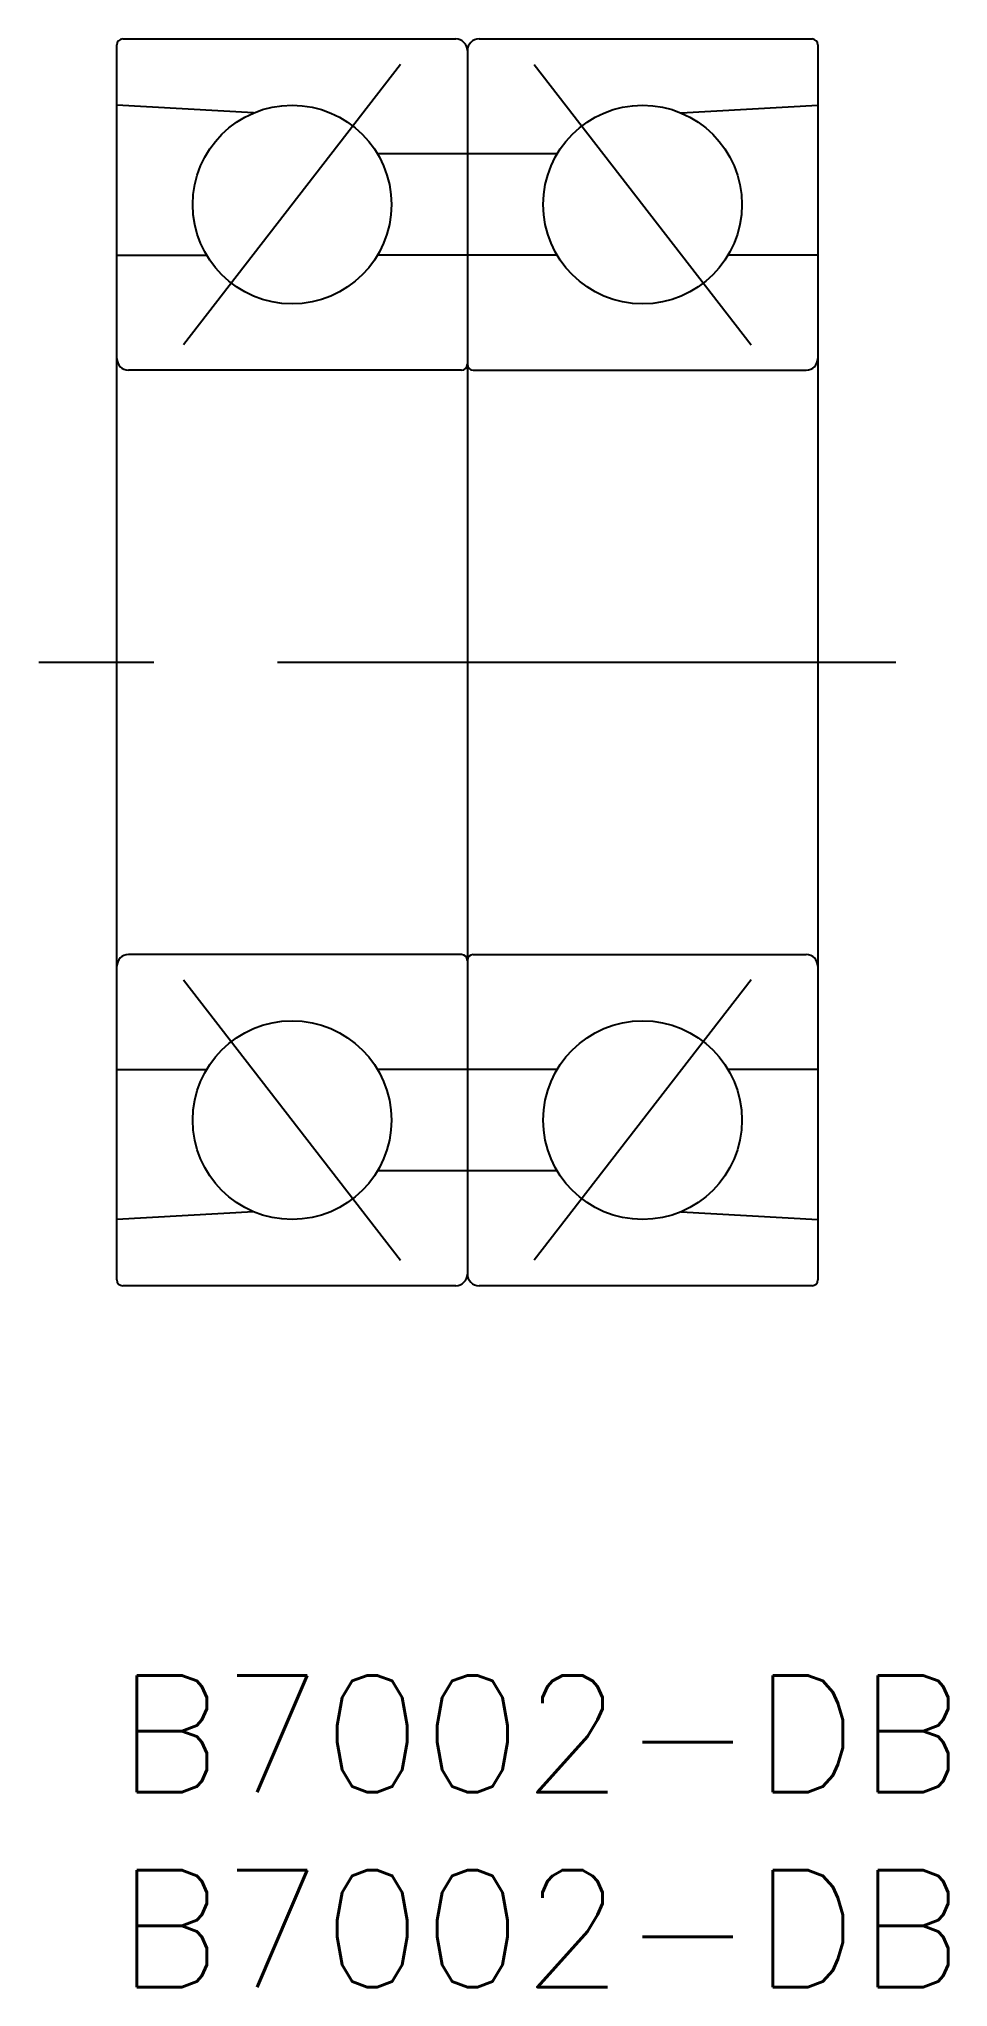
# Model space of a CAD drawing. Extents: x -2 to 21.3, y -8 to 42.
import ezdxf

# ---------------------------------------------------------------- set-up
doc = ezdxf.new("R2010")
doc.units = 0
doc.header["$LTSCALE"] = 0.5
doc.linetypes.add('CENTER', pattern=[50.8, 31.75, -6.35, 6.35, -6.35])
for name, color, linetype in [('MSM_CENTER', 1, 'CENTER'), ('MSM_CONTINUOUS', 7, 'CONTINUOUS'), ('MSM_PART_NUMBER', 7, 'CONTINUOUS')]:
    doc.layers.add(name, color=color, linetype=linetype)
doc.styles.get("Standard").update_dxf_attribs({"font": 'txt.shx', "height": 3, "bigfont": 'bigfont.shx'})

# ---------------------------------------------------------------- blocks, each defined once
blk = doc.blocks.new('*U2')
at = {"layer": 'MSM_PART_NUMBER'}
blk.add_text('B7002-DB', height=3, dxfattribs=at).set_placement((0, -3))
blk = doc.blocks.new('*U3')
at = {"layer": 'MSM_PART_NUMBER'}
blk.add_text('B7002-DB', height=3, dxfattribs=at).set_placement((0, -8))

msp = doc.modelspace()

# ---------------------------------------------------------------- linework, layer by layer
at = {"layer": 'MSM_CENTER'}
for p, q in [((7.286, 41.347), (1.714, 34.153)), ((10.714, 41.347), (16.286, 34.153)), ((20, 26), (-2, 26)), ((1.714, 17.847), (7.286, 10.653)), ((16.286, 17.847), (10.714, 10.653))]:
    msp.add_line(p, q, dxfattribs=at)
at = {"layer": 'MSM_CONTINUOUS'}
for p, q in [((0, 10.15), (0, 41.85)), ((0.15, 42), (8.7, 42)), ((9, 41.7), (9, 10.3)), ((9.3, 42), (17.85, 42)), ((18, 41.85), (18, 10.15)), ((3.512, 40.101), (0, 40.3)), ((14.488, 40.101), (18, 40.3)), ((11.306, 39.05), (6.694, 39.05)), ((0, 36.45), (2.306, 36.45)), ((11.306, 36.45), (6.694, 36.45)), ((18, 36.45), (15.694, 36.45)), ((8.85, 33.5), (0.3, 33.5)), ((9.15, 33.5), (17.7, 33.5)), ((8.85, 18.5), (0.3, 18.5)), ((9.15, 18.5), (17.7, 18.5)), ((0, 15.55), (2.306, 15.55)), ((11.306, 15.55), (6.694, 15.55)), ((18, 15.55), (15.694, 15.55)), ((11.306, 12.95), (6.694, 12.95)), ((3.512, 11.899), (0, 11.7)), ((14.488, 11.899), (18, 11.7)), ((8.7, 10), (0.15, 10)), ((17.85, 10), (9.3, 10))]:
    msp.add_line(p, q, dxfattribs=at)
for centre in [(4.5, 37.75), (13.5, 37.75), (4.5, 14.25), (13.5, 14.25)]:
    msp.add_circle(centre, 2.55, dxfattribs=at)
for centre, radius, start, end in [((0.15, 41.85), 0.15, 90, 180), ((17.85, 41.85), 0.15, 0, 90), ((8.7, 41.7), 0.3, 0, 90), ((9.3, 41.7), 0.3, 90, 180), ((0.3, 33.8), 0.3, 180, 270), ((8.85, 33.65), 0.15, 270, 0), ((9.15, 33.65), 0.15, 180, 270), ((17.7, 33.8), 0.3, 270, 0), ((0.3, 18.2), 0.3, 90, 180), ((8.85, 18.35), 0.15, 0, 90), ((9.15, 18.35), 0.15, 90, 180), ((17.7, 18.2), 0.3, 0, 90), ((0.15, 10.15), 0.15, 180, 270), ((8.7, 10.3), 0.3, 270, 0), ((9.3, 10.3), 0.3, 180, 270), ((17.85, 10.15), 0.15, 270, 0)]:
    msp.add_arc(centre, radius, start, end, dxfattribs=at)

# ---------------------------------------------------------------- block references
for name in ['*U2', '*U3']:
    msp.add_blockref(name, (0, 0), dxfattribs=at)

doc.saveas('drawing.dxf')
